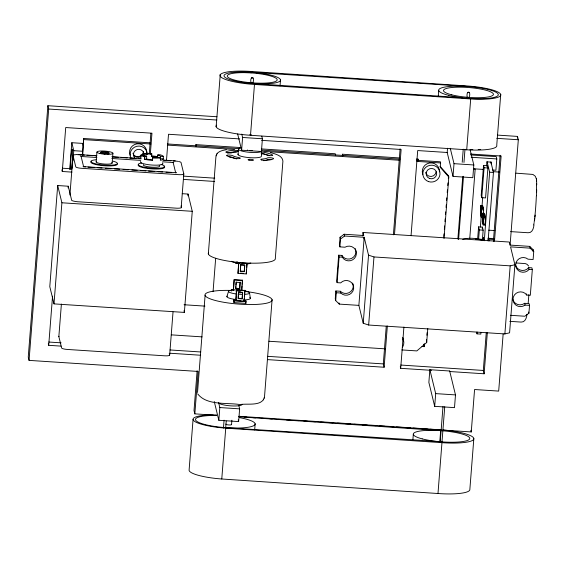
<?xml version="1.0" encoding="UTF-8"?>
<svg xmlns="http://www.w3.org/2000/svg" width="565" height="565" viewBox="0 0 565 565"><rect width="100%" height="100%" fill="white"/><g stroke="black" fill="none" stroke-linecap="round" stroke-linejoin="round"><path stroke-width="0.85" d="M536.496 195.758L536.701 189.798M216.967 116.757L47.877 105.704L28.25 357.052L29.062 360.385L198.146 371.445L194.833 413.863L213.323 415.077M29.062 360.385L48.689 109.038L47.877 105.704M181.153 205.935L181.563 207.609A6.37 1.25 4.5 0 1 177.029 208.21L79.799 201.882A6.858 1.349 4.5 0 1 71.713 200.427L68.252 186.224L57.694 185.539L49.791 286.646L54 303.885L184.367 312.41L192.262 211.303L188.06 194.063L182.248 193.682M61.027 346.119L48.71 345.314L52.552 296.159M71.967 172.12L62.284 171.485L65.717 127.542L151.957 133.185L150.304 154.273M54 303.885L61.896 202.779L57.694 185.539M68.118 187.983L68.252 186.224M69.735 169.366L71.819 142.705L82.624 143.411L83.401 146.603M173.031 311.951L169.662 355.046A5.558 1.088 4.5 0 1 164.401 355.795L67.433 349.453A5.558 1.088 4.5 0 1 61.627 347.976L58.852 336.613L61.394 304.069M69.912 195.024L73.005 155.46A5.558 1.088 4.5 0 1 75.781 154.669M72.419 167.876L72.617 165.291M72.956 160.997L73.153 158.412M73.358 155.834L73.761 150.678L71.819 142.705M82.377 155.085L83.669 138.482L150.622 142.853M82.716 155.403L83.669 138.482M96.149 161.929L96.912 152.14M112.16 162.974L112.929 153.186M141.01 155.022A11.251 2.211 4.5 0 0 144.682 156.83L144.499 159.224L146.526 158.935L146.709 156.54A8.221 1.617 4.5 0 1 144.026 155.22L141.01 155.022L140.826 157.416A11.251 2.211 4.5 0 1 141.066 156.858M143.722 156.032L143.905 153.645A11.251 2.211 4.5 0 1 151.667 153.503L151.625 156.498A8.221 1.617 4.5 0 1 157.529 157.36L157.72 154.972L159.747 154.683A11.251 2.211 4.5 0 1 163.412 156.491L163.229 158.878A11.251 2.211 4.5 0 1 160.34 160.255L160.524 157.868L158.285 157.296A8.221 1.617 4.5 0 1 152.614 157.402L152.578 160.396A11.251 2.211 4.5 0 1 144.499 159.224M145.954 156.604L146.144 154.21L143.905 153.645M149.287 153.581L150.869 133.368M151.625 156.498L151.667 153.503M152.578 160.396L152.614 157.402M157.72 154.972A8.221 1.617 4.5 0 1 160.404 156.293L160.213 158.68L163.229 158.878M166.463 160.63L168.518 134.265L239.624 138.912M181.203 207.298L183.809 173.893L181.04 162.529A5.558 1.088 4.5 0 0 178.54 161.477M187.926 195.822L188.06 194.063M195.78 146.208L195.9 144.64L241.304 147.606M193.061 419.407L189.091 470.25A32.375 6.356 4.5 0 0 221.77 478.993L437.988 493.513A32.375 6.356 4.5 0 0 469.854 489.452L473.83 438.61M197.136 370.711L194.021 410.536L194.833 413.863M216.127 126.765L220.279 74.34L220.682 76.007M197.517 392.484L205.109 295.269M208.337 253.911L215.929 156.689C216.303 151.434 222.384 150.389 226.48 149.718M213.062 291.646L215.668 258.29M237.999 154.577L238.409 149.28M238.797 405.437L239.631 408.855L238.635 421.582L218.832 420.282L219.82 407.556L218.577 402.435M261.786 136.207L262.407 138.771L261.418 151.498L241.608 150.198L242.604 137.472L241.771 134.06M231.353 290.94L231.445 289.76L233.995 289.93M233.338 290.24L234.164 279.633L242.449 280.176L241.771 290.325M233.486 289.788L234.164 279.633M223.45 428.065L224.072 420.176M235.584 299.867L233.882 299.761L234.009 302.614L245.895 303.391L245.768 300.538L244.073 300.425M251.008 83.083C249.349 75.47 255.641 76.049 252.767 83.239M234.009 302.614L233.882 299.761M248.988 263.798L237.102 263.022L237.194 261.842M239.715 288.885L240.118 282.154L239.715 288.885L235.753 288.623L235.789 286.667M235.909 285.078L236.156 281.9M235.753 288.623L236.248 282.26L240.21 282.521M225.682 428.072L226.233 421.073M221.77 478.993L225.739 428.15L226.268 427.705L425.763 440.644L442.43 441.908L441.957 442.67L437.988 493.513M236.601 289.633L235.859 300.601L244.144 301.145L244.97 290.537L236.601 289.633L235.859 300.601M238.663 263.226L237.985 273.382L246.269 273.919L247.096 263.318M237.985 273.382L238.818 262.774M250.507 135.275L254.476 84.439A32.375 6.356 4.5 0 1 220.096 75.929A32.375 6.356 4.5 0 1 250.118 71.388L466.33 85.908A32.375 6.356 4.5 0 1 500.717 94.419L496.748 145.262A32.375 6.356 4.5 0 1 466.718 149.796L250.507 135.275A32.375 6.356 4.5 0 1 216.656 125.147M238.162 297.465L238.6 291.893L240.972 292.048M240.316 271.398L240.725 264.674L240.316 271.398L244.278 271.659L244.772 265.296L240.81 265.034M238.684 292.26L238.19 298.624L242.152 298.878L242.646 292.515L238.6 291.893M241.686 289.965L242.004 285.89M242.131 284.259L242.449 280.176M231.551 424.562L231.89 420.212M242.152 298.878L242.555 292.154M244.278 271.659L244.68 264.936L241.516 264.724M244.25 298.334L244.144 301.145M244.377 296.703L244.885 290.177M246.502 269.477L246.269 273.919M246.63 267.845L246.947 263.77M245.768 300.538L245.895 303.391M261.821 150.806L261.404 156.109A11.752 2.309 4.5 0 1 248.741 157.579A11.752 2.309 4.5 0 1 238.246 153.998M280.035 85.894L280.515 79.757M254.674 429.937L255.154 423.807M272.097 299.648L264.505 396.863C262.386 406.892 246.962 403.12 240.181 404.604C227.066 402.379 206.825 405.84 197.686 393.854M342.362 155.792L342.482 154.224L399.646 157.96M352.659 283.086A7.529 7.366 -13.7 0 1 340.349 291.265L335.878 290.968L335.271 298.821L335.702 300.594L339.283 304.104L358.874 305.382L363.224 323.251L368.655 325.03L504.87 333.936L509.588 332.82L514.906 264.731L510.555 246.87L530.139 248.148L533.727 251.658L533.113 259.512L528.021 259.18A7.529 7.366 -13.7 0 0 517.385 260.267A7.529 7.366 -13.7 0 0 518.486 270.684A7.529 7.366 -13.7 0 0 529.108 269.399L532.322 269.611L530.316 295.276L526.742 295.043A7.529 7.366 -13.7 0 0 516.184 293.256A7.529 7.366 -13.7 0 0 514.447 303.659A7.529 7.366 -13.7 0 0 525.062 305.086L529.532 305.375L528.918 313.229L524.821 316.238L510.343 315.291M355.258 248.536A7.529 7.366 -13.7 0 1 351.882 258.247A7.529 7.366 -13.7 0 1 341.889 255.415L338.675 255.203L336.669 280.876L337.1 282.641L340.681 282.881A7.529 7.366 -13.7 0 1 351.402 282.486A7.529 7.366 -13.7 0 1 351.515 293.009A7.529 7.366 -13.7 0 1 340.78 293.03L336.316 292.741L335.878 290.968M533.727 251.658L533.289 249.885L529.709 246.375L510.117 245.097L509.376 242.046L363.013 232.476L363.761 235.527L344.17 234.242L340.074 237.251L339.466 245.104L339.897 246.877L344.982 247.209A7.529 7.366 -13.7 0 1 355.35 249.673A7.529 7.366 -13.7 0 1 352.631 259.844A7.529 7.366 -13.7 0 1 342.319 257.188L339.106 256.976L338.675 255.203M335.702 300.594L336.316 292.741M337.1 282.641L339.106 256.976M339.897 246.877L340.511 239.023L340.074 237.251M362.744 235.965L363.013 232.476M358.874 305.382L364.192 237.3L344.601 236.015L340.511 239.023M363.224 323.251L368.542 255.161L364.192 237.3M368.655 325.03L373.974 256.948L368.542 255.161M267.379 359.608L384.122 367.243L383.31 363.909L386.262 326.153M393.395 234.828L400.112 148.779M384.122 367.243L387.35 325.97M394.483 234.652L401.129 149.478L261.567 140.346M431.54 370.343L400.691 368.324L403.911 327.057M411.045 235.732L417.697 150.558L447.19 152.486L453.017 176.393L472.827 177.692L473.816 164.966L470.073 149.591M417.987 160.735L418.114 159.168L416.356 159.055M438.242 96.622L438.715 90.485M412.909 439.584L413.319 434.323M422.013 346.507L424.28 346.656L424.506 343.697M426.547 339.643L426.688 342.531L416.836 350.914L401.877 349.933M426.886 335.257L427.091 332.63M426.688 342.531L427.783 328.519M444.005 238.501L448.808 177.014L440.361 167.438L440.432 161.802L416.645 160.248M429.859 369.708L428.863 382.434L434.69 406.341L454.5 407.633L455.489 394.907L449.662 371L429.859 369.708L435.686 393.614L434.69 406.341M447.19 152.486L447.522 148.242M443.793 236.481L443.998 233.846M444.344 229.454L444.62 225.944M444.959 221.551L445.164 218.916M445.51 214.523L445.714 211.889M446.06 207.496L446.265 204.862M446.604 200.469L446.809 197.835M447.226 192.559L447.431 189.925M447.77 185.532L447.981 182.898M448.32 178.505L448.525 175.87L440.079 166.294L440.361 167.438M453.017 176.393L454.013 163.666L450.263 148.298M439.782 442.021L440.672 430.629L441.152 429.866L238.995 416.292M440.184 442.444L442.988 406.581M462.212 162.303L463.236 149.188M467.262 97.597C465.602 89.983 471.895 90.57 469.014 97.759M442.007 441.731L444.74 406.751M457.876 238.988L462.749 176.612M463.964 162.459L464.988 149.344M458.582 239.553L463.519 176.301M466.718 149.796L470.694 98.96A32.375 6.356 4.5 0 0 500.717 94.419M449.662 371L449.62 371.523L484.127 373.783L487.348 332.51M469.755 238.515L475.172 169.112L473.477 168.999M477.651 238.896L478.59 226.862L482.404 227.116L483.153 230.181L482.411 239.631M483.541 165.439L481.203 195.37L481.761 197.665L485.575 197.92L487.913 167.989L487.348 165.686L483.541 165.439L484.099 167.734L481.761 197.665M480.794 205.575L480.49 214.213L480.794 205.575L482.701 205.702L482.849 208.513M478.604 239.383L479.339 229.927L478.59 226.862M481.168 207.108L480.864 215.745L481.168 207.108L483.075 207.235L483.35 208.386L481.451 208.259M483.4 214.079L483.449 208.768L481.542 208.647L480.956 216.127L481.239 217.278L482.51 217.363M480.377 227.031L481.203 216.494M482.03 205.95L482.715 197.171M481.239 217.278L481.542 208.647M482.941 208.902L483.075 207.235M482.665 213.245L482.362 221.876L482.665 213.245L484.565 213.372L484.848 214.516L482.941 214.396M486.564 166.159L486.903 161.837L491.275 162.127L491.14 163.85M483.04 214.778L482.729 223.408L483.04 214.778L484.94 214.905L485.024 218.549M482.27 228.832L482.404 227.116M483.407 216.31L483.103 224.948L485.01 225.068L485.596 217.589L485.314 216.437L483.407 216.31L483.103 224.948M483.287 239.751L483.478 237.342L483.633 240.097M485.06 219.764L485.314 216.437M480.963 332.34L480.829 334.099L477.015 333.844L477.15 332.093M484.283 240.732L489.636 172.219L487.058 161.639M443.087 430.099L471.259 431.935L474.572 389.518L498.69 391.093L503.154 333.971M488.096 240.987L493.45 172.466L490.872 161.894M488.209 240.754L488.125 238.246L493.944 238.628M470.702 154.944L496.232 156.611L496.797 158.935L495.915 170.249L492.419 170.016M484.127 373.783L483.315 370.449L486.26 332.686M493.393 241.368L500.117 155.311M494.481 241.191L501.134 156.011L470.497 154.012M517.37 138.171L517.505 136.412L497.694 135.113M510.082 245.203L518.317 139.746L517.505 136.412M504.87 333.936L510.188 265.854L514.906 264.731M533.155 251.63L533.289 249.885M534.554 220.604L535.147 215.117M533.953 224.941C533.671 228.189 532.287 233.063 528.134 232.752L510.612 231.608M526.976 314.267C526.7 317.516 525.309 322.382 521.163 322.078L509.771 321.337M226.897 296.696L228.479 291.469M216.127 155.785L216.31 155.354M216.84 154.118L217.024 153.701M263.41 399.858L263.594 399.434M264.123 398.198L264.307 397.774M253.177 77.991L251.432 77.878M469.381 92.554L467.672 92.349M162.642 161.809L173.158 162.501L173.808 162.042M462.693 239.383L464.183 238.889A34.281 33.547 -13.7 0 1 481.853 240.04M144.682 156.83L146.709 156.54M76.296 154.506L76.946 154.492M250.916 72.235L243.656 71.953A28.328 5.565 4.5 0 0 231.572 80.152A28.328 5.565 4.5 0 0 278.453 81.981A28.328 5.565 4.5 0 0 250.916 72.235L467.05 86.438M253.678 83.592L462.212 97.717M48.689 109.038L216.896 120.034M496.783 138.333L518.317 139.746M242.604 137.472L262.407 138.771M471.267 157.261L496.797 158.935M261.404 148.92L335.278 153.751L335.674 155.382M167.36 143.948L239.588 148.673M261.609 150.113L399.914 159.153M454.013 163.666L473.816 164.966M83.952 139.619L150.897 143.997M167.636 145.092L234.581 149.471M263.65 151.371L399.307 160.241M416.928 161.392L440.707 162.946M484.099 167.734L487.913 167.989M473.562 168.787L483.746 169.451M493.174 171.675L499.305 172.078M515.958 173.165L532.901 174.43L535.295 176.259L536.39 178.921M489.636 172.219L493.45 172.466M73.761 150.678L82.419 151.243M160.404 156.293L163.412 156.491M78.38 154.542L96.876 155.749M111.849 156.731L140.918 158.631M162.939 160.072L175.27 160.877M84.376 155.114L78.267 154.711A5.558 1.088 4.5 0 0 77.398 154.669M86.996 155.283L93.112 155.686M94.864 155.799L96.608 155.912M112.336 156.936L118.452 157.338M121.072 157.508L127.189 157.91M129.809 158.08L135.925 158.483M138.545 158.652L141.165 158.822M163.878 160.312L170.863 160.764M173.49 160.94L175.235 161.053A5.558 1.088 4.5 0 1 177.777 161.336M80.47 155.94L81.12 156.484L96.897 157.515M111.799 158.49L140.727 160.382M173.158 162.501L175.694 172.876L176.4 172.685L83.062 166.576L85.407 166.972M88.034 167.148L94.171 167.544M97.674 167.777L102.06 168.059M105.563 168.292L110.825 168.638M114.328 168.864L119.589 169.21M123.099 169.436L128.354 169.783M131.864 170.008L137.118 170.355M140.629 170.581L145.89 170.927M148.517 171.096L154.655 171.499M158.158 171.732L162.543 172.014M166.046 172.247L171.308 172.586M62.355 168.215L72.03 168.843M183.413 176.125L214.728 178.173M183.357 179.402L214.672 181.45M481.076 206.726L482.976 206.854M481.825 209.792L483.725 209.919M483.315 215.929L485.222 216.056M483.689 217.461L485.596 217.589M488.704 230.174L494.841 230.577M479.339 229.927L483.153 230.181M61.896 202.779L192.262 211.303M494.156 239.504L488.337 239.122L489.707 240.881M484.226 239.475L475.49 238.903L475.617 239.412M477.361 239.525L484.346 239.984M515.993 262.951L525.344 263.601L526.99 264.279L528.678 266.051M373.974 256.948L510.188 265.854M515.4 264.667A7.529 7.366 -13.7 0 0 528.678 267.626L531.891 267.838L532.322 269.611M242.131 262.993L246.269 263.262M238.776 263.234L235.464 263.022L238.861 263.601M240.224 271.038L244.186 271.299M240.386 273.178L243.699 273.396M234.249 280L242.533 280.537M512.766 299.259A7.529 7.366 -13.7 0 0 524.631 303.313L529.094 303.603L529.532 305.375M235.662 288.263L239.624 288.517M236.693 289.993L244.97 290.537M238.098 298.256L242.06 298.518M236.601 300.29L240.739 300.566M234.15 300.848L246.036 301.625M184.063 304.754L204.94 306.117M171.308 334.861L202.108 336.874M268.989 341.246L385.153 348.845M48.781 342.037L61.098 342.842M170.016 349.961L200.737 351.974M267.443 356.331L383.31 363.909M400.755 365.047L483.315 370.449M169.945 353.238L200.667 355.244M435.686 393.614L455.489 394.907M219.82 407.556L239.631 408.855M244.137 417.09L246.778 417.26M252.936 417.662L255.578 417.839M261.743 418.241L263.502 418.354M269.66 418.757L272.302 418.933M278.467 419.336L281.109 419.505M286.391 419.852L289.909 420.085M295.191 420.424L298.716 420.657M303.998 421.003L307.515 421.236M311.915 421.518L315.44 421.751M320.722 422.097L324.246 422.323M328.646 422.613L333.046 422.902M337.446 423.192L341.846 423.475M345.37 423.708L350.653 424.054M354.177 424.287L358.577 424.569M362.094 424.802L367.377 425.148M370.901 425.374L376.184 425.72M379.701 425.954L384.984 426.3M387.625 426.469L393.791 426.872M396.432 427.048L402.591 427.451M404.349 427.564L410.515 427.966M413.156 428.143L419.315 428.545M421.08 428.658L428.122 429.118M429.88 429.231L441.329 429.979M254.476 84.439L470.694 98.96M440.672 430.629L238.698 416.772M270.416 152.508C274.844 153.941 282.323 155.276 282.917 161.067L275.325 258.29A33.632 6.603 4.5 0 1 240.549 262.619A33.632 6.603 4.5 0 1 208.563 252.767M529.709 246.375L530.139 248.148M528.678 267.626L529.108 269.399M526.453 293.864L526.742 295.043M528.628 312.05L528.918 313.229M524.631 303.313L525.062 305.086M484.735 223.917L485.01 225.068M448.525 175.87L448.808 177.014M476.62 332.22L477.015 333.844M418.114 159.168L418.51 160.799M470.85 430.276L471.259 431.935M423.679 344.212L424.28 346.656M400.288 366.657L400.691 368.324M363.768 237.787L364.058 238.974M342.482 154.224L342.877 155.855M344.17 234.242L344.601 236.015M341.889 255.415L342.319 257.188M340.349 291.265L340.78 293.03M338.993 302.925L339.283 304.104M237.653 133.976L241.608 150.198M236.841 261.934L237.102 263.022M231.445 289.76L231.714 290.848M195.9 144.64L196.302 146.271M238.218 419.873L238.635 421.582M214.248 401.503L218.832 420.282M183.971 310.764L184.367 312.41M169.267 353.422L169.662 355.046M81.12 156.484L83.648 166.859M73.005 155.46L75.774 166.83A5.558 1.088 4.5 0 0 81.579 168.306L178.547 174.649A5.558 1.088 4.5 0 0 183.809 173.893M61.882 169.818L62.284 171.485M48.308 343.647L48.71 345.314M249.553 292.847L250.309 298.221M536.581 180.553L536.75 184.797M536.319 178.342L536.644 181.09M113.042 161.18A13.27 2.606 4.5 0 1 113.424 165.008A13.27 2.606 4.5 0 1 94.193 163.419A13.27 2.606 4.5 0 1 96.05 159.775M111.785 162.536A8.037 1.582 4.5 0 1 104.546 164.062A8.037 1.582 4.5 0 1 96.318 161.526M108.664 153.786A4.266 0.833 4.5 0 1 107.188 153.998M105.09 153.97A4.266 0.833 4.5 0 1 103.988 153.871M101.312 153.306A4.266 0.833 4.5 0 1 100.838 153.073M100.641 152.84A4.266 0.833 4.5 0 1 104.673 152.268A4.266 0.833 4.5 0 1 109.13 153.398M159.252 165.63A8.221 1.617 4.5 0 1 151.851 167.191A8.221 1.617 4.5 0 1 143.439 164.599M117.315 163.998A13.27 2.606 4.5 0 1 103.021 165.658A13.27 2.606 4.5 0 1 91.17 161.611M151.477 155.891A11.251 2.211 4.5 0 1 157.155 156.562M162.339 162.932A11.251 2.211 4.5 0 1 152.211 165.065A11.251 2.211 4.5 0 1 140.699 161.519M163.991 166.371A13.27 2.606 4.5 0 1 152.042 168.886A13.27 2.606 4.5 0 1 138.467 164.705M161.152 164.493A13.27 2.606 4.5 0 1 160.721 168.102A13.27 2.606 4.5 0 1 142.281 166.739A13.27 2.606 4.5 0 1 141.645 163.052M146.144 154.21A8.221 1.617 4.5 0 1 151.816 154.111M152.43 159.789A8.221 1.617 4.5 0 1 146.526 158.935M160.524 157.868A11.251 2.211 4.5 0 1 152.762 158.009M58.852 336.613A5.558 1.088 4.5 0 1 59.042 336.281M536.475 183.837A22.96 1.448 -86.3 0 1 536.475 192.425M536.347 196.041A22.96 1.448 -86.3 0 1 534.815 217.038M534.631 218.627A22.96 1.448 -86.3 0 1 534.2 221.974M534.095 222.695A22.96 1.448 -86.3 0 1 533.699 224.919M528.861 294.626A22.96 1.448 -86.3 0 1 528.19 302.889M480.702 149.435A29.917 5.876 4.5 0 1 478.174 149.534M472.841 149.555A29.917 5.876 4.5 0 1 470.306 149.485M251.474 134.851A29.917 5.876 4.5 0 1 249.751 134.753M239.44 417.62A29.917 5.876 4.5 0 1 247.075 427.415A29.917 5.876 4.5 0 1 199.982 422.952A29.917 5.876 4.5 0 1 216.727 415.466M216.593 414.957A32.375 6.356 4.5 0 0 193.392 420.261A32.375 6.356 4.5 0 0 225.739 428.15L441.957 442.67A32.375 6.356 4.5 0 0 473.823 438.779A32.375 6.356 4.5 0 0 442.833 429.993M245.683 291.519A33.632 6.603 4.5 0 1 266.341 303.264A33.632 6.603 4.5 0 1 210.738 299.055A33.632 6.603 4.5 0 1 231.735 290.459M249.758 297.586A11.752 2.309 4.5 0 1 243.614 299.93M236.128 299.535A11.752 2.309 4.5 0 1 227.144 296.109M242.025 404.279A11.752 2.309 4.5 0 1 230.894 405.868A11.752 2.309 4.5 0 1 218.613 402.746M244.631 290.813A10.58 2.076 4.5 0 1 244.73 294.337M242.244 294.379A10.58 2.076 4.5 0 1 238.155 294.167M236.791 294.026A10.58 2.076 4.5 0 1 228.507 291.194A10.58 2.076 4.5 0 1 238.501 290.036M241.877 292.345A2.867 0.565 4.5 0 1 238.409 292.663M236.608 292.282A2.867 0.565 4.5 0 1 236.897 291.618M241.163 292.345A2.867 0.565 4.5 0 1 238.437 292.31M236.318 291.773A2.867 0.565 4.5 0 1 236.926 291.265M231.417 424.407A2.867 0.565 4.5 0 1 228.832 424.944A2.867 0.565 4.5 0 1 225.894 424.04M261.666 152.056A3.164 0.622 4.5 0 1 264.024 152.331A19.111 3.75 4.5 0 1 272.45 154.93A3.164 0.622 4.5 0 1 270.946 155.643A3.164 0.622 4.5 0 1 266.744 155.036A14.316 2.811 4.5 0 0 261.136 153.228M261.524 153.821A3.164 0.622 4.5 0 1 263.156 153.97M263.883 154.104A19.111 3.75 4.5 0 1 269.675 155.545M229.1 156.823A3.164 0.622 4.5 0 1 232.519 157.423A14.316 2.811 4.5 0 0 236.791 158.935M236.389 152.225A3.164 0.622 4.5 0 0 233.281 152.098A19.111 3.75 4.5 0 0 227.575 152.938M271.348 159.627A3.164 0.622 4.5 0 0 267.316 159.697A14.316 2.811 4.5 0 1 263.65 160.693M261.27 150.17A11.752 2.309 4.5 0 1 247.639 152.119A11.752 2.309 4.5 0 1 241.432 147.839M252.237 150.58A2.867 0.565 4.5 0 1 249.511 150.551M247.71 150.17A2.867 0.565 4.5 0 1 247.392 150.008M250.796 263.057A10.58 2.076 4.5 0 1 249.229 263.389M238.303 263.156A10.58 2.076 4.5 0 1 231.375 261.284M143.623 151.42A5.784 5.664 -13.7 0 1 133.467 154.782M143.588 154.012A5.784 5.664 -13.7 0 1 142.903 155.34M70.237 169.507A12.656 0.798 -86.3 0 1 71.416 152.705A12.656 0.798 -86.3 0 1 72.518 152.246A12.656 0.798 -86.3 0 1 71.571 168.949M402.718 337.39A8.609 8.426 -13.7 0 1 403.241 340.999M402.986 339.014A8.609 8.426 -13.7 0 1 402.329 347.433M422.811 174.38A8.609 8.426 -13.7 0 1 429.647 162.988A8.609 8.426 -13.7 0 1 439.436 171.887M436.124 171.668A5.283 5.17 -13.7 0 1 425.678 172.332M130.084 155.241A8.609 8.426 -13.7 0 1 136.921 143.849A8.609 8.426 -13.7 0 1 146.709 152.748M130.939 158.214A8.609 8.426 -13.7 0 1 136.744 146.293A8.609 8.426 -13.7 0 1 147.296 154.316M134.689 157.896A5.283 5.17 -13.7 0 1 137.055 149.584A5.283 5.17 -13.7 0 1 143.955 154.831M143.397 152.529A5.283 5.17 -13.7 0 1 142.486 155.064M140.417 156.83A5.283 5.17 -13.7 0 1 132.952 153.193M251.037 72.906L244.631 72.652A25.015 4.908 4.5 0 0 233.959 79.891A25.015 4.908 4.5 0 0 275.353 81.508A25.015 4.908 4.5 0 0 251.037 72.906M99.532 153.433A8.037 1.582 4.5 0 0 112.753 153.588A8.037 1.582 4.5 0 0 102.47 150.975A8.037 1.582 4.5 0 0 99.532 153.433M102.067 153.073A4.266 0.833 4.5 0 0 109.073 153.15A4.266 0.833 4.5 0 0 103.621 151.766A4.266 0.833 4.5 0 0 102.067 153.073M448.476 95.294A29.917 5.876 4.5 0 0 497.666 95.866A29.917 5.876 4.5 0 0 459.387 86.141A29.917 5.876 4.5 0 0 448.476 95.294M451.76 94.828A25.015 4.908 4.5 0 0 492.892 95.301A25.015 4.908 4.5 0 0 460.885 87.172A25.015 4.908 4.5 0 0 451.76 94.828M422.21 438.885A28.328 5.565 4.5 0 0 469.049 439.612A28.328 5.565 4.5 0 0 433.397 430.318A28.328 5.565 4.5 0 0 422.21 438.885M226.953 155.763A19.111 3.75 4.5 0 0 235.379 158.355A3.164 0.622 4.5 0 0 239.765 158.525A3.164 0.622 4.5 0 0 238.967 157.6A14.316 2.811 4.5 0 1 232.653 155.658A3.164 0.622 4.5 0 0 228.458 155.043A3.164 0.622 4.5 0 0 226.953 155.763M261.531 159.952A3.164 0.622 4.5 0 0 265.981 160.354A19.111 3.75 4.5 0 0 273.396 158.8A3.164 0.622 4.5 0 0 271.483 157.861A3.164 0.622 4.5 0 0 267.45 157.932A14.316 2.811 4.5 0 1 261.899 159.097A3.164 0.622 4.5 0 0 261.531 159.952M248.988 160.135A2.712 0.53 4.5 0 0 253.445 160.185A2.712 0.53 4.5 0 0 249.977 159.302A2.712 0.53 4.5 0 0 248.988 160.135M237.872 150.742A3.164 0.622 4.5 0 0 233.423 150.332A19.111 3.75 4.5 0 0 226.007 151.893A3.164 0.622 4.5 0 0 227.914 152.833A3.164 0.622 4.5 0 0 231.947 152.755A14.316 2.811 4.5 0 1 237.505 151.589A3.164 0.622 4.5 0 0 237.872 150.742M428.567 181.612A8.609 8.426 -13.7 0 0 439.874 171.993A8.609 8.426 -13.7 0 0 425.819 167.275A8.609 8.426 -13.7 0 0 428.567 181.612M429.668 178.526A5.283 5.17 -13.7 0 0 436.604 172.622A5.283 5.17 -13.7 0 0 427.988 169.733A5.283 5.17 -13.7 0 0 429.668 178.526"/></g></svg>
